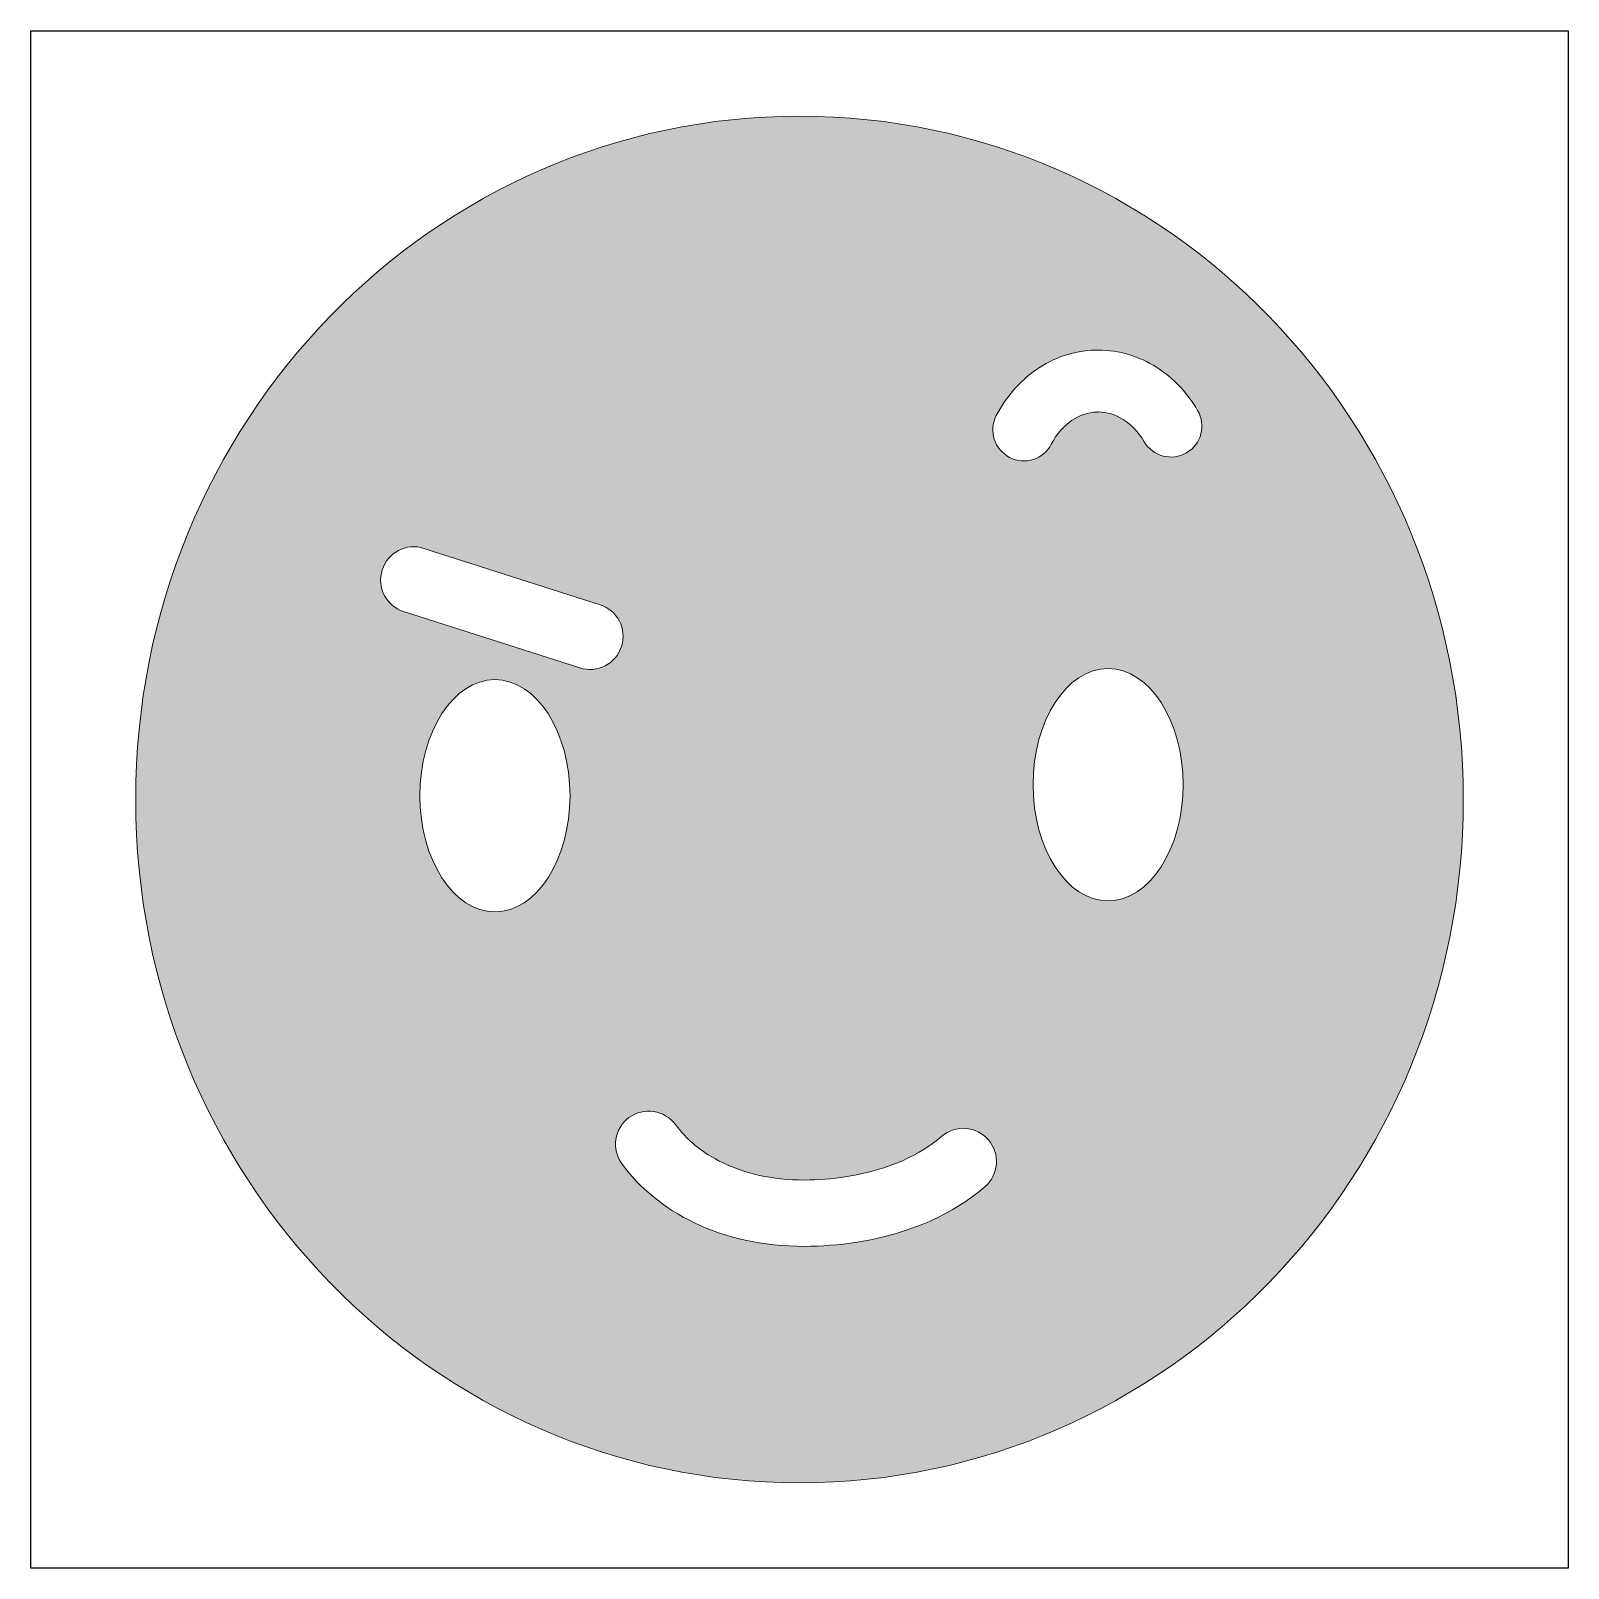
# Model space of a CAD drawing. Header units: inches. Extents: x 0 to 114, y 0 to 114.
import ezdxf

# ---------------------------------------------------------------- set-up
doc = ezdxf.new("R2010")
doc.units = ezdxf.units.IN
doc.header["$MEASUREMENT"] = 0
doc.layers.add('Image Background', color=7, linetype='Continuous')
doc.layers.add('Layer 1', color=7, linetype='Continuous')
picture_1 = doc.add_image_def('image1.png', size_in_pixel=(1350, 1350))

msp = doc.modelspace()

# ---------------------------------------------------------------- hatches: boundary and pattern name
at = {"layer": 'Layer 1', "true_color": 0xf3c636}
h = msp.add_hatch(color=40, dxfattribs=at)
h.dxf.hatch_style = 2
edge = h.paths.add_edge_path()
edge.add_spline(control_points=[(57.15, 107.95), (29.89, 107.95), (7.8, 85.21), (7.8, 57.15), (7.8, 29.09), (29.89, 6.35), (57.15, 6.35), (84.41, 6.35), (106.5, 29.09), (106.5, 57.15), (106.5, 85.21), (84.41, 107.95), (57.15, 107.95)], knot_values=[0, 0, 0, 0, 1, 1, 1, 2, 2, 2, 3, 3, 3, 4, 4, 4, 4], degree=3, periodic=1)
edge = h.paths.add_edge_path()
edge.add_spline(control_points=[(34.51, 48.8), (31.43, 48.8), (28.93, 52.66), (28.93, 57.43), (28.93, 62.2), (31.43, 66.06), (34.51, 66.06), (37.6, 66.06), (40.09, 62.2), (40.09, 57.43), (40.09, 52.66), (37.6, 48.8), (34.51, 48.8)], knot_values=[0, 0, 0, 0, 1, 1, 1, 2, 2, 2, 3, 3, 3, 4, 4, 4, 4], degree=3, periodic=1)
edge = h.paths.add_edge_path()
edge.add_spline(control_points=[(40.81, 66.93), (40.81, 66.93), (27.72, 71.12), (27.72, 71.12), (26.43, 71.54), (25.71, 72.93), (26.13, 74.22), (26.54, 75.52), (27.93, 76.24), (29.23, 75.82), (29.23, 75.82), (42.32, 71.63), (42.32, 71.63), (43.62, 71.22), (44.33, 69.83), (43.92, 68.53), (43.5, 67.23), (42.11, 66.52), (40.81, 66.93)], knot_values=[0, 0, 0, 0, 1, 1, 1, 2, 2, 2, 3, 3, 3, 4, 4, 4, 5, 5, 5, 6, 6, 6, 6], degree=3, periodic=1)
edge = h.paths.add_edge_path()
edge.add_spline(control_points=[(70.93, 28.36), (68.61, 26.37), (65.42, 24.87), (61.43, 24.24), (60.07, 24.03), (58.77, 23.93), (57.53, 23.93), (54.38, 23.93), (51.62, 24.58), (49.34, 25.68), (47.05, 26.78), (45.24, 28.31), (43.96, 30.05), (43.15, 31.14), (43.38, 32.69), (44.47, 33.5), (45.57, 34.31), (47.11, 34.08), (47.93, 32.98), (48.72, 31.91), (49.89, 30.89), (51.47, 30.13), (53.06, 29.37), (55.06, 28.86), (57.53, 28.86), (58.5, 28.86), (59.55, 28.94), (60.67, 29.12), (63.87, 29.62), (66.16, 30.77), (67.72, 32.11), (67.72, 32.11), (67.72, 32.11), (67.72, 32.11), (68.75, 33), (70.31, 32.88), (71.2, 31.84), (72.08, 30.81), (71.97, 29.25), (70.93, 28.36)], knot_values=[0, 0, 0, 0, 1, 1, 1, 2, 2, 2, 3, 3, 3, 4, 4, 4, 5, 5, 5, 6, 6, 6, 7, 7, 7, 8, 8, 8, 9, 9, 9, 10, 10, 10, 11, 11, 11, 12, 12, 12, 13, 13, 13, 13], degree=3, periodic=1)
edge = h.paths.add_edge_path()
edge.add_spline(control_points=[(80.09, 49.62), (77.01, 49.62), (74.51, 53.48), (74.51, 58.25), (74.51, 63.02), (77.01, 66.88), (80.09, 66.88), (83.17, 66.88), (85.67, 63.02), (85.67, 58.25), (85.67, 53.48), (83.17, 49.62), (80.09, 49.62)], knot_values=[0, 0, 0, 0, 1, 1, 1, 2, 2, 2, 3, 3, 3, 4, 4, 4, 4], degree=3, periodic=1)
edge = h.paths.add_edge_path()
edge.add_spline(control_points=[(85.93, 82.93), (84.83, 82.28), (83.42, 82.65), (82.78, 83.75), (82.35, 84.46), (81.81, 85.03), (81.22, 85.4), (80.63, 85.77), (80.01, 85.95), (79.35, 85.96), (79.32, 85.96), (79.29, 85.96), (79.27, 85.95), (79.27, 85.95), (79.26, 85.95), (79.26, 85.95), (78.59, 85.93), (77.97, 85.72), (77.38, 85.32), (76.8, 84.92), (76.26, 84.32), (75.87, 83.56), (75.29, 82.43), (73.9, 81.99), (72.77, 82.58), (71.64, 83.17), (71.2, 84.56), (71.78, 85.69), (72.5, 87.06), (73.51, 88.24), (74.76, 89.11), (76.01, 89.98), (77.53, 90.52), (79.14, 90.56), (79.14, 90.56), (79.13, 90.56), (79.13, 90.56), (79.13, 90.56), (79.14, 90.56), (79.14, 90.56), (79.14, 90.56), (79.14, 90.56), (79.14, 90.56), (79.22, 90.56), (79.29, 90.56), (79.35, 90.56), (80.93, 90.56), (82.42, 90.09), (83.68, 89.29), (84.94, 88.5), (85.98, 87.38), (86.75, 86.08), (87.39, 84.98), (87.03, 83.57), (85.93, 82.93)], knot_values=[0, 0, 0, 0, 1, 1, 1, 2, 2, 2, 3, 3, 3, 4, 4, 4, 5, 5, 5, 6, 6, 6, 7, 7, 7, 8, 8, 8, 9, 9, 9, 10, 10, 10, 11, 11, 11, 12, 12, 12, 13, 13, 13, 14, 14, 14, 15, 15, 15, 16, 16, 16, 17, 17, 17, 18, 18, 18, 18], degree=3, periodic=1)

# ---------------------------------------------------------------- linework, layer by layer
at = {"layer": 'Layer 1', "lineweight": 0}
for points, knots in [([(57.15, 107.95), (29.89, 107.95), (7.8, 85.21), (7.8, 57.15), (7.8, 29.09), (29.89, 6.35), (57.15, 6.35), (84.41, 6.35), (106.5, 29.09), (106.5, 57.15), (106.5, 85.21), (84.41, 107.95), (57.15, 107.95)], [0, 0, 0, 0, 1, 1, 1, 2, 2, 2, 3, 3, 3, 4, 4, 4, 4]), ([(85.93, 82.93), (84.83, 82.28), (83.42, 82.65), (82.78, 83.75), (82.35, 84.46), (81.81, 85.03), (81.22, 85.4), (80.63, 85.77), (80.01, 85.95), (79.35, 85.96), (79.32, 85.96), (79.29, 85.96), (79.27, 85.95), (79.27, 85.95), (79.26, 85.95), (79.26, 85.95), (78.59, 85.93), (77.97, 85.72), (77.38, 85.32), (76.8, 84.92), (76.26, 84.32), (75.87, 83.56), (75.29, 82.43), (73.9, 81.99), (72.77, 82.58), (71.64, 83.17), (71.2, 84.56), (71.78, 85.69), (72.5, 87.06), (73.51, 88.24), (74.76, 89.11), (76.01, 89.98), (77.53, 90.52), (79.14, 90.56), (79.14, 90.56), (79.13, 90.56), (79.13, 90.56), (79.13, 90.56), (79.14, 90.56), (79.14, 90.56), (79.14, 90.56), (79.14, 90.56), (79.14, 90.56), (79.22, 90.56), (79.29, 90.56), (79.35, 90.56), (80.93, 90.56), (82.42, 90.09), (83.68, 89.29), (84.94, 88.5), (85.98, 87.38), (86.75, 86.08), (87.39, 84.98), (87.03, 83.57), (85.93, 82.93)], [0, 0, 0, 0, 1, 1, 1, 2, 2, 2, 3, 3, 3, 4, 4, 4, 5, 5, 5, 6, 6, 6, 7, 7, 7, 8, 8, 8, 9, 9, 9, 10, 10, 10, 11, 11, 11, 12, 12, 12, 13, 13, 13, 14, 14, 14, 15, 15, 15, 16, 16, 16, 17, 17, 17, 18, 18, 18, 18]), ([(40.81, 66.93), (40.81, 66.93), (27.72, 71.12), (27.72, 71.12), (26.43, 71.54), (25.71, 72.93), (26.13, 74.22), (26.54, 75.52), (27.93, 76.24), (29.23, 75.82), (29.23, 75.82), (42.32, 71.63), (42.32, 71.63), (43.62, 71.22), (44.33, 69.83), (43.92, 68.53), (43.5, 67.23), (42.11, 66.52), (40.81, 66.93)], [0, 0, 0, 0, 1, 1, 1, 2, 2, 2, 3, 3, 3, 4, 4, 4, 5, 5, 5, 6, 6, 6, 6]), ([(80.09, 49.62), (77.01, 49.62), (74.51, 53.48), (74.51, 58.25), (74.51, 63.02), (77.01, 66.88), (80.09, 66.88), (83.17, 66.88), (85.67, 63.02), (85.67, 58.25), (85.67, 53.48), (83.17, 49.62), (80.09, 49.62)], [0, 0, 0, 0, 1, 1, 1, 2, 2, 2, 3, 3, 3, 4, 4, 4, 4]), ([(34.51, 48.8), (31.43, 48.8), (28.93, 52.66), (28.93, 57.43), (28.93, 62.2), (31.43, 66.06), (34.51, 66.06), (37.6, 66.06), (40.09, 62.2), (40.09, 57.43), (40.09, 52.66), (37.6, 48.8), (34.51, 48.8)], [0, 0, 0, 0, 1, 1, 1, 2, 2, 2, 3, 3, 3, 4, 4, 4, 4]), ([(70.93, 28.36), (68.61, 26.37), (65.42, 24.87), (61.43, 24.24), (60.07, 24.03), (58.77, 23.93), (57.53, 23.93), (54.38, 23.93), (51.62, 24.58), (49.34, 25.68), (47.05, 26.78), (45.24, 28.31), (43.96, 30.05), (43.15, 31.14), (43.38, 32.69), (44.47, 33.5), (45.57, 34.31), (47.11, 34.08), (47.93, 32.98), (48.72, 31.91), (49.89, 30.89), (51.47, 30.13), (53.06, 29.37), (55.06, 28.86), (57.53, 28.86), (58.5, 28.86), (59.55, 28.94), (60.67, 29.12), (63.87, 29.62), (66.16, 30.77), (67.72, 32.11), (67.72, 32.11), (67.72, 32.11), (67.72, 32.11), (68.75, 33), (70.31, 32.88), (71.2, 31.84), (72.08, 30.81), (71.97, 29.25), (70.93, 28.36)], [0, 0, 0, 0, 1, 1, 1, 2, 2, 2, 3, 3, 3, 4, 4, 4, 5, 5, 5, 6, 6, 6, 7, 7, 7, 8, 8, 8, 9, 9, 9, 10, 10, 10, 11, 11, 11, 12, 12, 12, 13, 13, 13, 13])]:
    msp.add_open_spline(points, degree=3, knots=knots, dxfattribs=at)

# ---------------------------------------------------------------- pictures from other files: only their frames are drawn
at = {"layer": 'Image Background'}
image = msp.add_image(picture_1, insert=(0, 0), size_in_units=(114.3, 114.3), dxfattribs=at)

doc.saveas('drawing.dxf')
